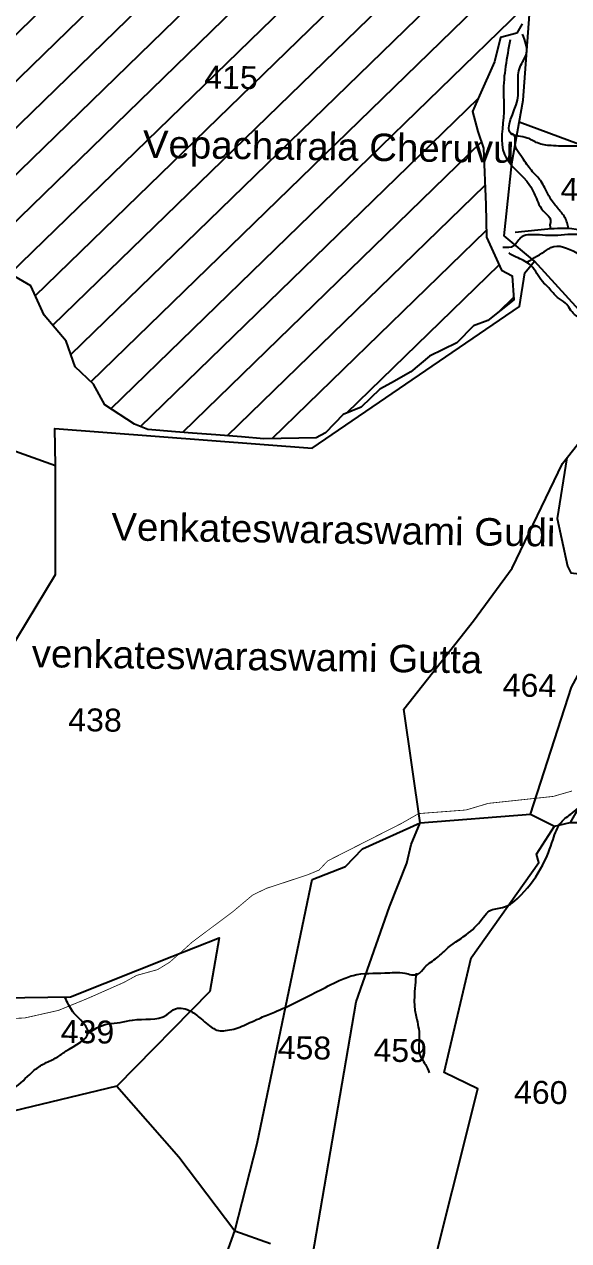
# Model space of a CAD drawing. Header units: feet. Extents: x 751091 to 766702, y 1607162 to 1618807.
# Drawn here: x 760583 to 761276, y 1611923 to 1613472 of the extents above; entities that cross this region are included whole.
import ezdxf
from ezdxf.enums import TextEntityAlignment as Align

# ---------------------------------------------------------------- set-up
doc = ezdxf.new("R2010")
doc.units = ezdxf.units.FT
doc.header["$LTSCALE"] = 15
doc.header["$MEASUREMENT"] = 0
doc.linetypes.add('HIDDEN2', pattern=[0.1875, 0.125, -0.0625])
for name, color, linetype in [('PLOT', 7, 'Continuous'), ('ROADS', 6, 'Continuous'), ('TANKS-STREAM', 4, 'Continuous')]:
    doc.layers.add(name, color=color, linetype=linetype)
doc.styles.get("Standard").update_dxf_attribs({"font": 'arial.ttf'})

msp = doc.modelspace()

# ---------------------------------------------------------------- hatches: boundary and pattern name
at = {"layer": 'TANKS-STREAM'}
h = msp.add_hatch(dxfattribs=at)
h.set_pattern_fill('ANSI31', color=256, scale=340.7094392720285, angle=-0.8040160107639612)
h.set_pattern_definition([(44.19598398923604, (-2315.615976088742, 53486.58339888735), (-29.68920124930522, 30.53435746122419), [])])
edge = h.paths.add_edge_path()
edge.add_line((760807.9223993932, 1613583.52860478), (760772.7659386426, 1613587.845552599))
edge.add_line((760772.7659386426, 1613587.845552599), (760724.5653528626, 1613593.764220441))
edge.add_line((760724.5653528626, 1613593.764220441), (760694.8910050237, 1613603.407170635))
edge.add_line((760694.8910050237, 1613603.407170635), (760674.1093305737, 1613603.48900894))
edge.add_line((760674.1093305737, 1613603.48900894), (760642.2115635899, 1613611.287128543))
edge.add_line((760642.2115635899, 1613611.287128543), (760597.5380445832, 1613614.220616884))
edge.add_line((760597.5380445832, 1613614.220616884), (760551.864952042, 1613620.732940753))
edge.add_line((760551.864952042, 1613620.732940753), (760519.2184203933, 1613612.578180721))
edge.add_line((760519.2184203933, 1613612.578180721), (760522.9644206476, 1613597.581551099))
edge.add_line((760522.9644206476, 1613597.581551099), (760523.7642582323, 1613534.146964387))
edge.add_spline(control_points=[(760523.7642582324, 1613534.146964387), (760527.5762098195, 1613524.867723453), (760531.317538762, 1613509.222662697), (760534.0162112134, 1613486.55242285), (760527.5244213854, 1613477.147130209), (760524.5297827306, 1613473.433725724)], knot_values=[5.172845609464389, 5.172845609464389, 5.172845609464389, 5.172845609464389, 35.91498350582847, 56.63902869886481, 70.88137165881832, 70.88137165881832, 70.88137165881832, 70.88137165881832], degree=3, periodic=0)
edge.add_line((760524.5297827307, 1613473.433725725), (760524.5718230009, 1613470.099539855))
edge.add_spline(control_points=[(760526.7751556593, 1613470.545147528), (760525.1093137704, 1613470.208169207), (760523.4434718817, 1613469.871190886), (760521.7768777456, 1613469.538613986)], knot_values=[1892.801977142403, 1892.801977142403, 1892.801977142403, 1892.801977142403, 1898.038452658426, 1898.038452658426, 1898.038452658426, 1898.038452658426], degree=3, periodic=0)
edge.add_line((760521.7768777459, 1613469.538613986), (760525.660184623, 1613455.383076592))
edge.add_line((760525.660184623, 1613455.383076592), (760531.5438477204, 1613433.935785503))
edge.add_line((760531.5438477204, 1613433.935785503), (760527.2153241135, 1613420.210085212))
edge.add_line((760527.2153241135, 1613420.210085212), (760531.2448774603, 1613388.907430579))
edge.add_line((760531.2448774603, 1613388.907430579), (760535.2663142934, 1613357.667827208))
edge.add_line((760535.2663142934, 1613357.667827208), (760540.9824551241, 1613313.263307186))
edge.add_line((760540.9824551241, 1613313.263307186), (760536.1405310598, 1613277.178556468))
edge.add_line((760536.1405310598, 1613277.178556468), (760535.2992939281, 1613233.852184114))
edge.add_line((760535.2992939281, 1613233.852184114), (760540.4213302027, 1613199.904145512))
edge.add_line((760540.4213302027, 1613199.904145512), (760535.5837226481, 1613187.623014188))
edge.add_line((760535.5837226481, 1613187.623014188), (760534.6263084209, 1613171.375657486))
edge.add_line((760534.6263084209, 1613171.375657486), (760549.9264292361, 1613162.490624361))
edge.add_line((760549.9264292361, 1613162.490624361), (760590.9530504285, 1613138.665787112))
edge.add_line((760590.9530504285, 1613138.665787112), (760608.0507318989, 1613101.569200412))
edge.add_line((760608.0507318989, 1613101.569200412), (760636.1718411765, 1613068.302475065))
edge.add_line((760636.1718411765, 1613068.302475065), (760647.4855562783, 1613035.683903788))
edge.add_line((760647.4855562783, 1613035.683903788), (760670.6724245084, 1613013.549046247))
edge.add_line((760670.6724245084, 1613013.549046247), (760685.2742188015, 1612987.173006138))
edge.add_line((760685.2742188015, 1612987.173006138), (760722.8156674021, 1612962.666425077))
edge.add_line((760722.8156674021, 1612962.666425077), (760740.1363684094, 1612955.831800316))
edge.add_line((760740.1363684094, 1612955.831800316), (760775.133766172, 1612953.058194509))
edge.add_line((760775.133766172, 1612953.058194509), (760796.8513706345, 1612951.337035861))
edge.add_line((760796.8513706345, 1612951.337035861), (760826.5447908585, 1612948.983779676))
edge.add_line((760826.5447908585, 1612948.983779676), (760859.1417627719, 1612946.400411872))
edge.add_line((760859.1417627719, 1612946.400411872), (760887.8059957355, 1612944.128720602))
edge.add_line((760887.8059957355, 1612944.128720602), (760954.2427431553, 1612945.111751259))
edge.add_line((760954.2427431553, 1612945.111751259), (760966.186517621, 1612951.590814426))
edge.add_line((760966.186517621, 1612951.590814426), (760988.5592002914, 1612975.163239539))
edge.add_line((760988.5592002914, 1612975.163239539), (761011.3519994597, 1612984.190223821))
edge.add_line((761011.3519994597, 1612984.190223821), (761035.1906885561, 1613007.070007839))
edge.add_line((761035.1906885561, 1613007.070007839), (761049.9241280266, 1613015.329379727))
edge.add_line((761049.9241280266, 1613015.329379727), (761074.8656253758, 1613029.311254253))
edge.add_line((761074.8656253758, 1613029.311254253), (761098.641189466, 1613049.125280384))
edge.add_line((761098.641189466, 1613049.125280384), (761133.4456570081, 1613066.406747629))
edge.add_line((761133.4456570081, 1613066.406747629), (761154.5387489914, 1613087.712401855))
edge.add_line((761154.5387489914, 1613087.712401855), (761172.7282312494, 1613094.726909598))
edge.add_line((761172.7282312494, 1613094.726909598), (761205.9826732216, 1613121.171627061))
edge.add_line((761205.9826732216, 1613121.171627061), (761203.5454577283, 1613151.561266178))
edge.add_line((761203.5454577283, 1613151.561266178), (761190.1352310624, 1613158.92043405))
edge.add_line((761190.1352310624, 1613158.92043405), (761170.8496918058, 1613200.747716182))
edge.add_line((761170.8496918058, 1613200.747716182), (761170.1627979532, 1613242.095570881))
edge.add_line((761170.1627979532, 1613242.095570881), (761167.3751985175, 1613314.265614234))
edge.add_line((761167.3751985175, 1613314.265614234), (761160.0690705138, 1613335.314551337))
edge.add_line((761160.0690705138, 1613335.314551337), (761153.2464564554, 1613360.719370671))
edge.add_line((761153.2464564554, 1613360.719370671), (761161.9807384198, 1613381.265904371))
edge.add_line((761161.9807384198, 1613381.265904371), (761181.1618324227, 1613424.02227729))
edge.add_line((761181.1618324227, 1613424.02227729), (761188.7880119266, 1613455.274908015))
edge.add_line((761188.7880119266, 1613455.274908015), (761209.4703272814, 1613460.789822347))
edge.add_line((761209.4703272814, 1613460.789822347), (761216.5003004, 1613472.3013479))
edge.add_line((761216.5003004, 1613472.3013479), (761216.9532757129, 1613485.752198135))
edge.add_line((761216.9532757129, 1613485.752198135), (761216.926064917, 1613502.640182322))
edge.add_line((761216.926064917, 1613502.640182322), (761212.4804746028, 1613547.554983943))
edge.add_line((761212.4804746028, 1613547.554983943), (761211.8478086803, 1613555.346790423))
edge.add_line((761211.8478086803, 1613555.346790423), (761204.8618759682, 1613641.384356063))
edge.add_line((761204.8618759682, 1613641.384356063), (761205.531033092, 1613689.518539941))
edge.add_line((761205.531033092, 1613689.518539941), (761199.6823429045, 1613718.58165853))
edge.add_line((761199.6823429045, 1613718.58165853), (761198.1827223522, 1613787.387926536))
edge.add_line((761198.1827223522, 1613787.387926536), (761196.8911593042, 1613846.648006094))
edge.add_line((761196.8911593042, 1613846.648006094), (761183.7066037714, 1613867.150887416))
edge.add_line((761183.7066037714, 1613867.150887416), (761157.0158331643, 1613894.708483164))
edge.add_line((761157.0158331643, 1613894.708483164), (761129.6022354855, 1613912.361990492))
edge.add_line((761129.6022354855, 1613912.361990492), (761108.6581692931, 1613925.849320041))
edge.add_line((761108.6581692931, 1613925.849320041), (761089.7603810607, 1613934.558397908))
edge.add_line((761089.7603810607, 1613934.558397908), (761067.3329719927, 1613936.456362448))
edge.add_line((761067.3329719927, 1613936.456362448), (761054.8159563303, 1613929.243632995))
edge.add_line((761054.8159563303, 1613929.243632995), (761042.9508247393, 1613909.729001399))
edge.add_line((761042.9508247393, 1613909.729001399), (761030.0687349993, 1613884.358641191))
edge.add_line((761030.0687349993, 1613884.358641191), (761014.3572812125, 1613853.416049578))
edge.add_line((761014.3572812125, 1613853.416049578), (761002.4910993999, 1613830.046447832))
edge.add_line((761002.4910993999, 1613830.046447832), (760992.6595409155, 1613796.329640106))
edge.add_line((760992.6595409155, 1613796.329640106), (760982.3913165495, 1613761.115309926))
edge.add_line((760982.3913165495, 1613761.115309926), (760975.0250697945, 1613717.132046955))
edge.add_line((760975.0250697945, 1613717.132046955), (760962.1059857096, 1613689.956294208))
edge.add_line((760962.1059857096, 1613689.956294208), (760959.6883114731, 1613676.451504255))
edge.add_line((760959.6883114731, 1613676.451504255), (760955.3184832422, 1613652.042255275))
edge.add_line((760955.3184832422, 1613652.042255275), (760919.830850234, 1613605.867502155))
edge.add_line((760919.830850234, 1613605.867502155), (760899.8070104329, 1613602.38393392))
edge.add_line((760899.8070104329, 1613602.38393392), (760828.487607866, 1613589.976423285))
edge.add_line((760828.487607866, 1613589.976423285), (760807.9223993932, 1613583.52860478))

# ---------------------------------------------------------------- linework, layer by layer
at = {"layer": 'PLOT'}
for points in [[(760530.6586295019, 1612942.707517535), (760622.5191510768, 1612910.00286381), (760621.5612825984, 1612957.345219376), (760949.1489236847, 1612931.994854342), (761212.8765399418, 1613112.341072975), (761219.8323265859, 1613155.517301625), (761232.1156901302, 1613170.279518918), (761193.3175669636, 1613202.562707969), (761203.3540187604, 1613294.434570495), (761217.4748963891, 1613375.242870661), (761226.5188245223, 1613495.646924576), (761202.3300242573, 1613868.185839714), (761069.5622131742, 1613967.006689324)], [(761212.6764696619, 1613347.783337515), (761325.6699718152, 1613305.611164929), (761372.6967931114, 1613294.825165278), (761502.4330989582, 1613264.299488079), (761533.6757360328, 1613234.343816176), (761551.746065188, 1613231.637766696), (761549.3044976192, 1613215.333582327), (761569.5583021834, 1613210.540764032), (761612.1889688334, 1613230.176346262), (761623.7524167733, 1613235.502442491), (761632.0645236903, 1613246.75888625), (761638.9215332372, 1613276.093719162), (761640.8664062754, 1613284.414040903), (761653.1087683173, 1613281.552391966), (761667.708974848, 1613293.470971889), (761688.4191817772, 1613303.910369346), (761698.6803367235, 1613291.503365673), (761724.6290554543, 1613295.322230485), (761769.3516092136, 1613320.40806993)], [(760700.3485390715, 1612119.792793988), (760779.6251566997, 1612029.598112121), (760850.516458736, 1611935.41434017), (760878.9706808161, 1612046.678063403), (760917.7369600665, 1612232.176246997), (760949.1738041685, 1612382.602792737), (760991.757501032, 1612399.229992505), (761013.2630328112, 1612421.810081952), (761086.3852424882, 1612455.091021814), (761065.8712013583, 1612599.555885426), (761154.5099153545, 1612712.131060367), (761203.5566677324, 1612779.084352889), (761267.5878873173, 1612912.698668042), (761352.2368371298, 1613019.637974257), (761328.3096235518, 1613064.702161694), (761232.1156901302, 1613170.279518918)], [(760944.5851773253, 1611872.945063503), (761005.1360284389, 1612226.896947438), (761047.6417995677, 1612348.008956543), (761069.7318732438, 1612403.782352268), (761075.1246193915, 1612427.305430455), (761086.3852424882, 1612455.091021814), (761226.9816808734, 1612465.910121248), (761279.3384075296, 1612627.688872232), (761303.9591392548, 1612673.219174496), (761380.3296455495, 1612698.260238448), (761544.9629017832, 1612779.61583368), (761546.2168876491, 1612807.269295633), (761614.4097178229, 1612824.039121372), (761632.7409027322, 1612940.005029953), (761774.2686137838, 1612947.248262816), (761780.7115914213, 1612943.34000749), (761778.2168517271, 1612983.462161074), (761808.9915564384, 1612985.375689401), (761799.0378981889, 1613023.638950253), (761791.3250980473, 1613019.148581085), (761783.1256711214, 1613026.070875315), (761728.7142055763, 1613022.388652662), (761730.7297369625, 1612992.605549661), (761720.8512498795, 1612944.51442078)], [(761273.1297950898, 1612919.69990992), (761261.0164145345, 1612842.359655057), (761274.258951224, 1612781.885184642), (761278.3765369013, 1612773.345511157), (761388.9294559543, 1612760.233179924), (761410.5033941267, 1612785.830132344), (761427.7852458821, 1612841.507584426), (761442.8038051277, 1612861.89886406), (761461.6878733546, 1612905.781090566), (761442.7975864485, 1612941.181605126)], [(760381.5228509357, 1612822.802078556), (760493.0062763679, 1612654.942277208), (760548.3692169695, 1612648.831907317), (760622.4960022693, 1612771.368436941), (760622.5191510768, 1612910.00286381)], [(760192.2720269031, 1612757.813822156), (760176.4641124599, 1612574.7652795), (760237.9995713491, 1612441.223337729), (760355.0388917468, 1612314.19823904), (760427.6047107091, 1612318.049032366), (760463.4224536647, 1612206.989084282), (760477.0986551197, 1612180.075171428), (760483.8044173487, 1612041.515334454), (760568.8018594024, 1612087.612076167), (760554.7074157165, 1612232.075452634), (760641.6026403886, 1612233.517826085), (760770.3997652698, 1612284.625844241), (760830.7145861603, 1612308.559382851), (760818.811251291, 1612240.291918488), (760700.3485390715, 1612119.792793988), (760568.8018594024, 1612087.612076167)], [(761226.9816808734, 1612465.910121248), (761257.543465991, 1612450.622021951), (761277.4713773106, 1612455.223785928), (761386.4816380203, 1612455.425336576), (761444.7590963639, 1612450.300828834), (761485.4658498383, 1612503.993080242), (761569.6526173622, 1612510.673338056), (761544.922561984, 1612626.351632933), (761499.0355268982, 1612625.450998525), (761452.8138038779, 1612637.426510351), (761394.7048598281, 1612625.414771274), (761377.4386082056, 1612607.122204202), (761331.2481683, 1612584.601758308), (761331.4815974764, 1612549.354565112), (761277.4713773106, 1612455.223785928)], [(761094.849419272, 1611857.229196107), (761160.074400957, 1612116.209925918), (761117.1794477648, 1612136.984138766), (761151.5033398488, 1612282.911882755), (761237.5105195469, 1612404.449075281), (761234.4332824779, 1612414.837153347), (761257.543465991, 1612450.622021951)], [(760808.6775204296, 1611817.864386583), (760850.516458736, 1611935.41434017), (760896.1275846546, 1611919.1802114)]]:
    msp.add_lwpolyline(points, dxfattribs=at)
at = {"layer": 'ROADS', "linetype": 'HIDDEN2', "ltscale": 10, "const_width": 1}
msp.add_lwpolyline([(760533.7893474945, 1612204.520267191), (760583.0670170137, 1612206.398684449), (760626.2058219527, 1612216.072963236), (760663.6815228849, 1612231.434020227), (760709.5420989998, 1612251.716930631), (760725.8397531732, 1612260.666543618), (760752.4060593399, 1612268.003491394), (760767.6064541269, 1612277.335598252), (760780.5562154372, 1612288.656027679), (760795.8951448023, 1612302.637818231), (760848.0753938903, 1612341.696083394), (760873.3676129007, 1612363.001892613), (760891.1299473372, 1612371.563796378), (760923.2548097575, 1612382.126949784), (760943.5637742792, 1612388.817402058), (760957.9829654596, 1612394.856318696), (760968.8044815944, 1612406.452626403), (761062.6211507963, 1612454.115428065), (761084.7326724897, 1612466.728821404), (761116.4939021536, 1612469.146032086), (761144.9911937527, 1612471.314838469), (761173.2446481108, 1612479.730689837), (761227.7237543507, 1612485.574574151), (761255.947442996, 1612488.602082911), (761279.8679696213, 1612495.512724218)], dxfattribs=at)
at = {"layer": 'TANKS-STREAM'}
msp.add_lwpolyline([(761216.5003004001, 1613472.3013479), (761209.4703272814, 1613460.789822347), (761188.7880119265, 1613455.274908015), (761181.1618324226, 1613424.02227729), (761161.98073842, 1613381.265904372), (761153.2464564553, 1613360.719370671), (761160.0690705141, 1613335.314551336), (761167.3751985173, 1613314.265614234), (761170.162797953, 1613242.095570884), (761170.8496918059, 1613200.747716182), (761190.1352310625, 1613158.92043405), (761203.5454577283, 1613151.561266178), (761205.9826732217, 1613121.171627061), (761172.7282312494, 1613094.726909598), (761154.5387489912, 1613087.712401854), (761133.4456570084, 1613066.406747629), (761098.6411894653, 1613049.125280384), (761074.8656253769, 1613029.311254255), (761049.9241280266, 1613015.329379727), (761035.1906885561, 1613007.070007839), (761011.3519994597, 1612984.19022382), (760988.559200291, 1612975.163239538), (760966.1865176212, 1612951.590814427), (760954.2427431562, 1612945.111751259), (760887.8059957352, 1612944.128720602), (760859.1417627719, 1612946.400411872), (760826.5447908585, 1612948.983779676), (760796.8513706345, 1612951.337035861), (760775.133766172, 1612953.058194509), (760740.1363684101, 1612955.831800316), (760722.8156674014, 1612962.666425077), (760685.2742188016, 1612987.173006138), (760670.672424508, 1613013.549046248), (760647.4855562781, 1613035.683903788), (760636.1718411766, 1613068.302475064), (760608.0507318994, 1613101.569200411), (760590.9530504282, 1613138.665787112), (760549.9264292361, 1613162.490624361)], dxfattribs=at)
for points in [[(761201.0806771661, 1613451.948294602), (761192.6424132587, 1613384.693080579), (761193.0449536534, 1613359.983789732), (761193.7873652048, 1613306.074464073), (761226.1302156921, 1613266.733238033), (761233.3829372113, 1613252.572407411), (761237.7963815667, 1613242.586335098), (761245.5093646478, 1613231.726946921), (761252.4178575755, 1613222.532871274), (761253.150731315, 1613211.709654658), (761253.9169559513, 1613211.347252718)], [(761892.4573147035, 1613377.141487391), (761889.7575437583, 1613370.371717854), (761879.5476509802, 1613368.232138525), (761868.3136473711, 1613367.144752122), (761861.5520769263, 1613373.880288175), (761851.4204505807, 1613377.34286693), (761820.819541111, 1613372.999223439), (761799.2733838576, 1613362.51052602), (761783.183363783, 1613355.888174398), (761768.6520938661, 1613356.714621348), (761757.704157577, 1613361.226189619), (761746.8974098158, 1613360.962834227), (761733.2621454011, 1613350.445590112), (761725.3190079101, 1613341.699997998), (761697.9149412941, 1613343.122254331), (761658.569719089, 1613337.448778251), (761631.9790488983, 1613337.614435609), (761601.6645609756, 1613338.869885424), (761561.1351039273, 1613336.79564315), (761553.575938502, 1613338.357863091), (761545.8019508352, 1613347.832335717), (761534.3647343405, 1613353.526450441), (761514.9790010032, 1613353.798502995), (761498.0976393274, 1613355.928532141), (761490.2121080593, 1613355.019755213), (761482.7712554958, 1613344.202573533), (761476.053942353, 1613343.423159574), (761466.5797991654, 1613343.556116363), (761458.5283735609, 1613341.193530261), (761454.5355492142, 1613337.172092572), (761448.233957298, 1613324.44594445), (761445.52451636, 1613318.36776042), (761432.2870121247, 1613313.082676671), (761420.4560038073, 1613311.50120054), (761409.325470509, 1613307.871302002), (761402.1199813511, 1613303.458108537), (761394.7931956263, 1613300.794125639), (761388.6182792825, 1613297.094538116), (761371.915424706, 1613301.552025401), (761358.1257834869, 1613305.823015949), (761347.0909272083, 1613309.035907119), (761335.3567796204, 1613311.093127663), (761324.496694459, 1613316.342158343), (761300.1590781348, 1613316.975074937), (761277.7044505357, 1613316.707596758), (761253.3668321967, 1613317.340369777), (761235.8931018157, 1613320.837917078), (761222.9296372512, 1613327.07243289), (761202.0340739773, 1613332.71977862), (761210.2758813238, 1613375.432933138), (761211.1719606373, 1613396.836633288), (761213.8457579556, 1613417.620437175), (761221.9968604557, 1613435.444897619), (761216.8116969086, 1613459.221468265)], [(761207.3734121638, 1613206.967564206), (761240.4804046408, 1613210.630254252), (761274.1916047704, 1613212.062060674), (761316.703080117, 1613206.385647116), (761350.0030403875, 1613201.156155175), (761363.3363867839, 1613200.016519121), (761371.6550600268, 1613226.568486833), (761374.787100319, 1613245.891015053), (761382.8295877705, 1613252.762726031), (761392.6538701064, 1613250.719957981), (761410.6471403983, 1613241.89533607), (761425.4178593061, 1613229.941156959), (761444.6154442272, 1613216.337462094), (761494.0931790348, 1613193.333190356), (761528.959691886, 1613186.494179689), (761563.7089662484, 1613193.943617593), (761577.4984517207, 1613202.639574755), (761594.7120139629, 1613206.207800749), (761613.5411306934, 1613211.65825215), (761625.0615019209, 1613217.211271912), (761644.2083136273, 1613222.657264894), (761655.4109898789, 1613228.214743076), (761677.77144518, 1613236.155548159), (761749.3755287089, 1613249.544756609), (761767.6004377869, 1613257.226091634), (761808.9829755973, 1613261.725022557), (761856.6057088166, 1613257.88192054), (761871.8054871913, 1613253.858817142), (761885.7122111525, 1613248.266325734), (761898.7100469948, 1613245.8616579), (761907.2631972155, 1613243.83672847), (761925.9100272642, 1613236.272818552), (761936.6253841555, 1613229.772880305), (761961.9407646563, 1613221.798023045), (761976.1518209021, 1613215.248883782), (762028.7333647748, 1613207.446840282), (762054.0758248847, 1613201.376500529), (762095.6691480818, 1613198.252883237), (762144.1959663362, 1613190.904805403), (762153.3714940143, 1613187.918621181), (762181.0584454619, 1613190.387490354), (762200.8009072281, 1613192.967706094), (762225.2656574885, 1613192.30686955), (762276.5886492395, 1613203.016005948), (762292.1153846057, 1613199.623327862), (762355.2324713881, 1613201.250765928), (762376.8194428346, 1613199.360287695), (762394.2304277724, 1613194.353776038), (762416.8328487447, 1613196.893856118), (762447.9486820612, 1613194.552289941), (762462.1463756157, 1613187.050961241), (762480.8240377668, 1613181.709166626), (762503.4041862439, 1613182.662168595), (762520.5776583977, 1613183.373682702), (762551.2867047425, 1613174.688118925), (762588.9112366455, 1613171.288905482), (762605.4671344259, 1613173.278826627), (762631.7671343654, 1613167.512555953), (762650.8025815807, 1613165.023014804), (762672.7651597142, 1613167.25471096), (762698.5496897704, 1613170.067641298), (762727.7322736228, 1613165.848308132), (762735.3453514103, 1613164.789091916), (762753.1590186148, 1613165.808985004), (762773.8504646332, 1613168.058519781), (762804.5360325172, 1613167.941806103), (762845.2119079882, 1613167.370975193), (762870.63455029, 1613167.014202785), (762895.0989483384, 1613166.353371183), (762910.3302612243, 1613164.552229627), (762923.0545928546, 1613165.326037803), (762954.3352454564, 1613174.729050654), (762969.0109983706, 1613178.650398225), (762982.9934516365, 1613178.4541734), (763040.6375919366, 1613196.078563883), (763061.3513104502, 1613199.915176772), (763079.9384594947, 1613210.766209601), (763097.8987761798, 1613222.261052887), (763108.8906670447, 1613235.441079282), (763126.5361385429, 1613266.522658895), (763143.6859170909, 1613288.188378357), (763149.297504803, 1613303.031300706), (763149.4712338927, 1613315.410768409), (763138.2359542311, 1613330.172606906), (763118.0140119946, 1613338.710998359), (763103.5205437475, 1613347.803868533), (763083.6964786786, 1613362.051368911), (763082.3624354965, 1613366.32203997), (763071.9342965069, 1613375.415300058), (763071.3771605229, 1613385.769878756)], [(761275.4798370707, 1613211.994482175), (761270.6197560794, 1613226.052881116), (761262.1405018332, 1613236.869196646), (761252.3927317421, 1613250.238030601), (761245.1284085378, 1613263.572156341), (761240.6859539248, 1613271.491035725), (761231.317223525, 1613282.373660076), (761219.5234169504, 1613297.425229985), (761213.0345756569, 1613307.026993841), (761207.4818038429, 1613318.05628189), (761206.0795292914, 1613330.780908294), (761201.9714881984, 1613332.769881383)], [(761222.938355006, 1613169.522134556), (761247.2277739786, 1613184.181346192), (761252.9450750524, 1613187.780371282), (761285.1523570904, 1613181.101890939), (761302.5966171204, 1613172.366540309), (761321.8164503676, 1613168.983496792), (761326.9273335005, 1613169.760898662), (761330.956772767, 1613174.232593212), (761336.287649079, 1613170.478521892), (761344.8219057489, 1613172.90599015), (761346.0343914344, 1613178.549385106), (761358.2648740083, 1613161.679557229), (761372.8992572755, 1613164.836941495), (761386.2731288131, 1613168.894457505), (761401.6871371068, 1613156.791381101), (761411.8007997834, 1613170.800404104), (761426.8585617979, 1613173.702264318), (761442.9620277184, 1613170.363098406), (761451.8799737399, 1613159.76625219), (761459.6044050052, 1613165.035218727), (761464.7827947129, 1613170.622957584), (761472.7225434034, 1613171.07747448), (761482.9764284955, 1613174.895876816), (761482.8004681343, 1613182.53990761), (761467.2752726591, 1613186.720084483), (761448.6856833219, 1613194.62252566), (761431.887200312, 1613209.009224236), (761419.4982288164, 1613214.560455185), (761391.9346916601, 1613234.340751744), (761383.9314057102, 1613229.358740623), (761379.1922999521, 1613214.708208845), (761375.6339112502, 1613203.437324911), (761370.9388383103, 1613191.899350736), (761367.5273787649, 1613191.098243356), (761351.3643469157, 1613190.192901379), (761337.23589236, 1613192.938410145), (761309.5771063169, 1613200.685083166), (761286.3913670328, 1613204.123639208), (761274.4896836358, 1613204.007621174), (761257.7559738054, 1613202.827389426), (761226.6026885316, 1613203.830667796), (761216.0854798505, 1613201.431027588), (761205.720407577, 1613189.689725721), (761191.8076226583, 1613187.620779902)], [(760661.8811511486, 1612185.884083367), (760689.3755979344, 1612198.934907844), (760704.8912646577, 1612200.753030166), (760720.4240699592, 1612203.792401485), (760764.1349415245, 1612210.508059196), (760775.2472879206, 1612218.088452034), (760794.7698401842, 1612214.964241477), (760807.6801374797, 1612205.418118501), (760816.5435578753, 1612197.964651694), (760831.9221119425, 1612190.012494889), (760841.3073011788, 1612190.695160659), (760851.9378680784, 1612192.988954055), (760872.4411158984, 1612201.659047804), (760883.9270443002, 1612206.791075293), (760901.1470154024, 1612213.87849697), (760955.6422692732, 1612240.12407102), (760983.5556514149, 1612253.983390517), (761001.1777694916, 1612260.657909698), (761041.5768013847, 1612263.755576059), (761067.2526839165, 1612263.395249766), (761083.1301560586, 1612261.9509414), (761092.6353173578, 1612271.182493726), (761107.8859477476, 1612283.183654096), (761122.3333388085, 1612296.010461054), (761148.277730435, 1612314.783370725), (761167.310553603, 1612334.874908031), (761174.7606792839, 1612342.913810489), (761191.5335022724, 1612347.15726935), (761215.1874657411, 1612363.427293352), (761242.6228973891, 1612401.316569625), (761255.7141236728, 1612433.706671555), (761265.8038959383, 1612455.552317305), (761280.2395083968, 1612467.56491535), (761329.4951786565, 1612593.409997475), (761296.7595269711, 1612620.475496093), (761295.4713793979, 1612631.279903196), (761302.2676674695, 1612655.836040227), (761307.6894517917, 1612683.085072459), (761323.8466948182, 1612705.86903005), (761338.7633288493, 1612717.164902983), (761363.0919612059, 1612732.28381283), (761378.5699937461, 1612757.953675953), (761395.569550266, 1612785.633311361), (761407.8039507339, 1612810.989111857), (761415.7043952448, 1612835.326985713), (761418.364664723, 1612845.356816887), (761426.8084679872, 1612857.103253467), (761445.8850457056, 1612882.722472272), (761451.0041485504, 1612888.403236446), (761452.5123969951, 1612906.511697324), (761439.169279432, 1612927.639611279), (761421.7859431879, 1612948.824367844), (761411.2466980495, 1612953.765893044), (761403.3921094901, 1612970.023161772), (761383.1762885769, 1612987.38201169), (761379.1962463334, 1612991.726865415), (761376.7050901828, 1613012.198008438), (761369.2989329156, 1613024.412152187), (761356.8102022288, 1613034.427111495), (761342.4714542348, 1613056.578241641), (761338.807314185, 1613065.459972286), (761318.4032870458, 1613086.276701984), (761295.8755909852, 1613096.215560038), (761282.9278534855, 1613102.340716647), (761271.5154891742, 1613116.9348704), (761261.4168260967, 1613124.152068772), (761250.251900052, 1613136.195515052), (761242.1520743079, 1613144.516830718), (761227.978348999, 1613164.244062855), (761211.1203020754, 1613174.386397118), (761201.2730485952, 1613179.335874354), (761199.5766553609, 1613180.604721391)], [(761896.2075774713, 1612306.958638525), (761895.9780180423, 1612290.600850994), (761902.4420383992, 1612270.620221077), (761899.0013626595, 1612254.307353618), (761897.5011430146, 1612238.929827278), (761901.1967977495, 1612227.649766771), (761902.2967649093, 1612214.481274841), (761900.0907414464, 1612194.622317265), (761897.6502114545, 1612180.570090095), (761893.5089395797, 1612160.096671651), (761890.6248262029, 1612137.680895905), (761880.2880166997, 1612110.557419098), (761879.7555973666, 1612095.487120721), (761877.3187318933, 1612082.047453723), (761874.8818684346, 1612068.6079303), (761866.1504443677, 1612042.51654658), (761863.9402718722, 1612022.3368375), (761855.9953174143, 1612005.445705643), (761857.0862820853, 1611991.635720588), (761857.0425522241, 1611965.651176855), (761860.6526853325, 1611948.277075237), (761862.118882028, 1611938.311541084), (761847.4844948022, 1611925.363859541), (761825.5549570151, 1611918.934750198), (761809.0181897078, 1611910.651721176), (761795.0622466224, 1611900.260996437), (761794.5249738334, 1611884.869956441), (761786.8112115829, 1611861.559385488), (761784.4193585523, 1611851.327184114), (761786.5187429348, 1611841.19580564), (761786.2846822615, 1611824.517271547), (761778.4117456975, 1611812.757941112), (761756.5272183382, 1611809.536153817), (761744.5785435735, 1611804.891834945), (761714.2866753269, 1611797.617650408), (761694.667968173, 1611795.647304316), (761684.0443187527, 1611793.871534483), (761635.0819059085, 1611806.428472193), (761620.3292077794, 1611807.918745287), (761620.2532629482, 1611809.084002875), (761602.1319089883, 1611799.393353508), (761579.4940531438, 1611765.384978372), (761561.6173951242, 1611750.237129598), (761538.0281091518, 1611739.9815958), (761519.9742738561, 1611735.10214487), (761506.10800143, 1611731.126212747), (761511.7475121864, 1611728.680056947), (761498.1574464254, 1611721.492294928), (761481.7498535671, 1611719.476885188), (761463.637502096, 1611710.427728946), (761450.0564388235, 1611703.881460052), (761424.9833033899, 1611702.308469216), (761409.1184149351, 1611693.22777287), (761385.9223639494, 1611688.099532648), (761370.6217263691, 1611679.890057094), (761356.1538831673, 1611678.809854785), (761344.4183956328, 1611666.463110568), (761336.7316408479, 1611645.077018989), (761319.9079545697, 1611636.330587805), (761290.4610744875, 1611643.480839306), (761276.6533182372, 1611643.674612493), (761257.169646397, 1611651.326519698), (761228.0838779251, 1611646.228374896), (761198.1443812549, 1611641.194769816), (761165.510173665, 1611627.216596091), (761150.7169643373, 1611625.820150124), (761137.8278469235, 1611622.792934146), (761122.0259758885, 1611618.202689673), (761113.5559697928, 1611609.659835615), (761103.1134634864, 1611610.04792279), (761071.672114393, 1611612.414017997), (761034.9490150664, 1611604.588467629), (761012.8017867899, 1611605.540893493), (761005.4117578865, 1611605.323792825), (760985.9837337564, 1611594.047432151), (760973.3614683071, 1611587.166898094), (760949.871207694, 1611583.967645094), (760929.2711985104, 1611580.727974927), (760907.2872935801, 1611570.449911778), (760885.4612823966, 1611571.397829794), (760891.0782213756, 1611570.882736881), (760873.6758227547, 1611566.63576338), (760844.8768064578, 1611551.320529006)], [(761081.5770141092, 1612263.587269343), (761079.1915491302, 1612232.47305072), (761079.4120987715, 1612220.400243383), (761082.3055465401, 1612204.396409759), (761085.4687110775, 1612179.823286082), (761085.280072713, 1612162.440314864), (761093.2510128437, 1612147.143986097), (761098.1697289413, 1612136.562623936)], [(760528.8565379773, 1612065.007722165), (760531.1797304788, 1612085.333612939), (760542.3952625712, 1612100.241638393), (760557.6116158043, 1612109.800300768), (760572.4150980811, 1612118.957498323), (760595.5351397048, 1612139.805907652), (760608.7025217193, 1612148.578950358), (760623.8903099837, 1612156.10214988), (760635.4162297449, 1612164.083854079), (760663.9590395481, 1612188.705160948), (760649.968687988, 1612208.445759647), (760644.7506999259, 1612214.219319319), (760634.8129394683, 1612232.274440564)]]:
    msp.add_spline(points, degree=3, dxfattribs=at)

# ---------------------------------------------------------------- texts
at = {"layer": 'PLOT'}
for s, p in [('415', (760845.7780633955, 1613404.252760842)), ('418', (761299.3356577847, 1613261.463283289)), ('464', (761225.6627013145, 1612630.053252777)), ('438', (760672.8141971771, 1612585.994643825)), ('439', (760663.1392731693, 1612188.804981278)), ('458', (760939.3254734616, 1612168.442419458)), ('459', (761061.2497586812, 1612165.039299514)), ('460', (761240.072485959, 1612111.765429857))]:
    msp.add_text(s, height=29.20366622331673, rotation=359.1959839892576, dxfattribs=at).set_placement(p, align=Align.MIDDLE_CENTER)
at = {"layer": 'PLOT', "color": 0}
for s, p in [('Vepacharala Cheruvu', (760733.4860949346, 1613301.991535056)), ('Venkateswaraswami Gudi', (760693.3323537754, 1612814.741152819)), ('venkateswaraswami Gutta ', (760592.0343605677, 1612653.304979895))]:
    msp.add_text(s, height=35, rotation=359.1959839892576, dxfattribs=at).set_placement(p)

doc.saveas('drawing.dxf')
